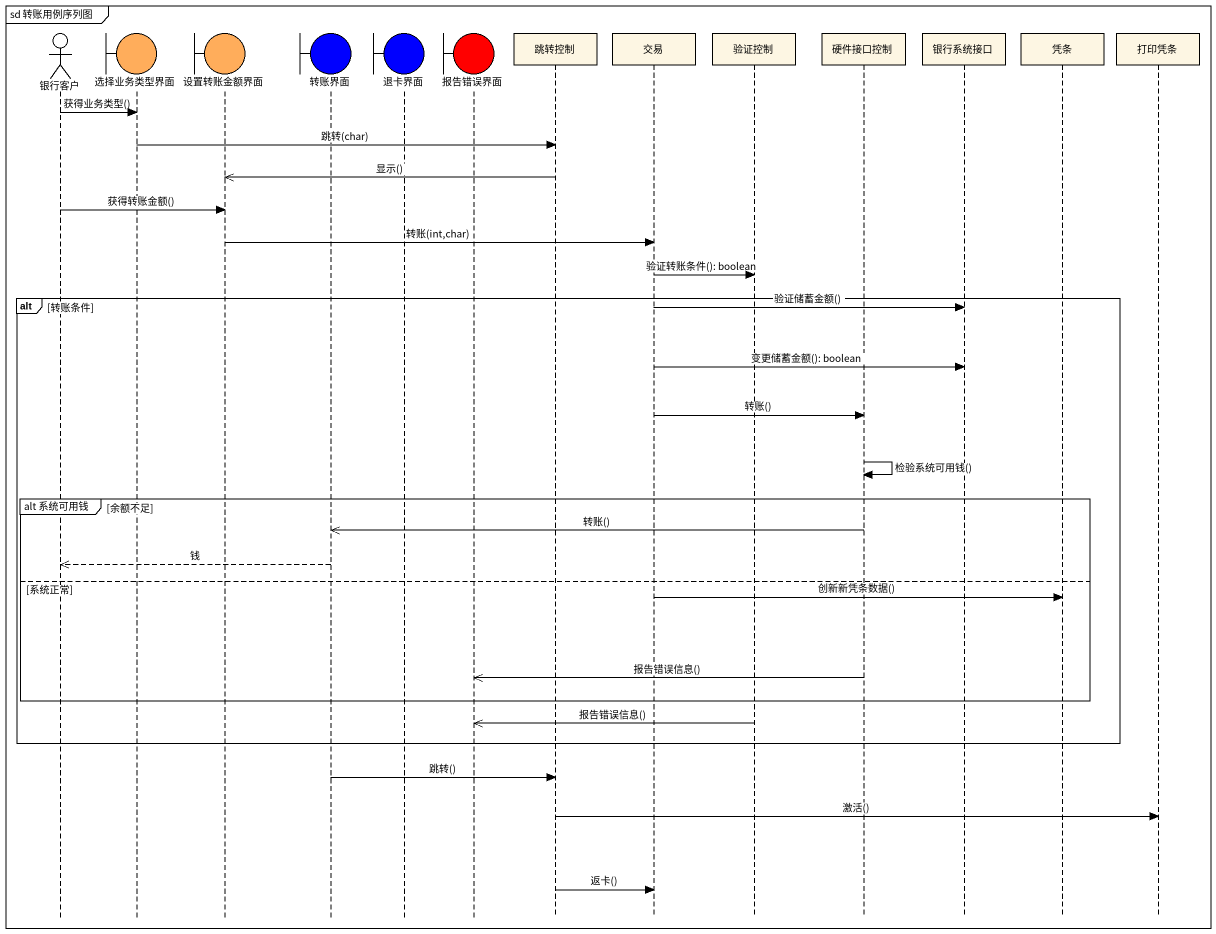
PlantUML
@startuml
mainframe sd 转账用例序列图
hide footbox
actor 银行客户
boundary 选择业务类型界面 #FFAD5B
boundary 设置转账金额界面 #FFAD5B
boundary 转账界面 #0000FF
boundary 退卡界面 #0000FF
boundary 报告错误界面 #FF0000
participant 跳转控制
participant 交易
participant 验证控制
participant 硬件接口控制
participant 银行系统接口
participant 凭条
participant 打印凭条

银行客户 -> 选择业务类型界面 : 获得业务类型()
选择业务类型界面 -> 跳转控制 : 跳转(char)
跳转控制 ->> 设置转账金额界面 : 显示()
银行客户 -> 设置转账金额界面 : 获得转账金额()
设置转账金额界面 -> 交易 : 转账(int,char)
交易 -> 验证控制 : 验证转账条件(): boolean
alt 转账条件
  交易 -> 银行系统接口 : 验证储蓄金额()
  交易 -> 银行系统接口 : 变更储蓄金额(): boolean
  交易 -> 硬件接口控制 : 转账()
  硬件接口控制 -> 硬件接口控制 : 检验系统可用钱()
  group alt 系统可用钱 [余额不足]
    硬件接口控制 ->> 转账界面 : 转账()
    转账界面 -->> 银行客户 : 钱
  else 系统正常
    交易 -> 凭条 : 创新新凭条数据()
    硬件接口控制 ->> 报告错误界面 : 报告错误信息()
  end
  验证控制 ->> 报告错误界面 : 报告错误信息()
end
转账界面 -> 跳转控制 : 跳转()
跳转控制 -> 打印凭条 : 激活()
跳转控制 -> 交易 : 返卡()
@enduml
